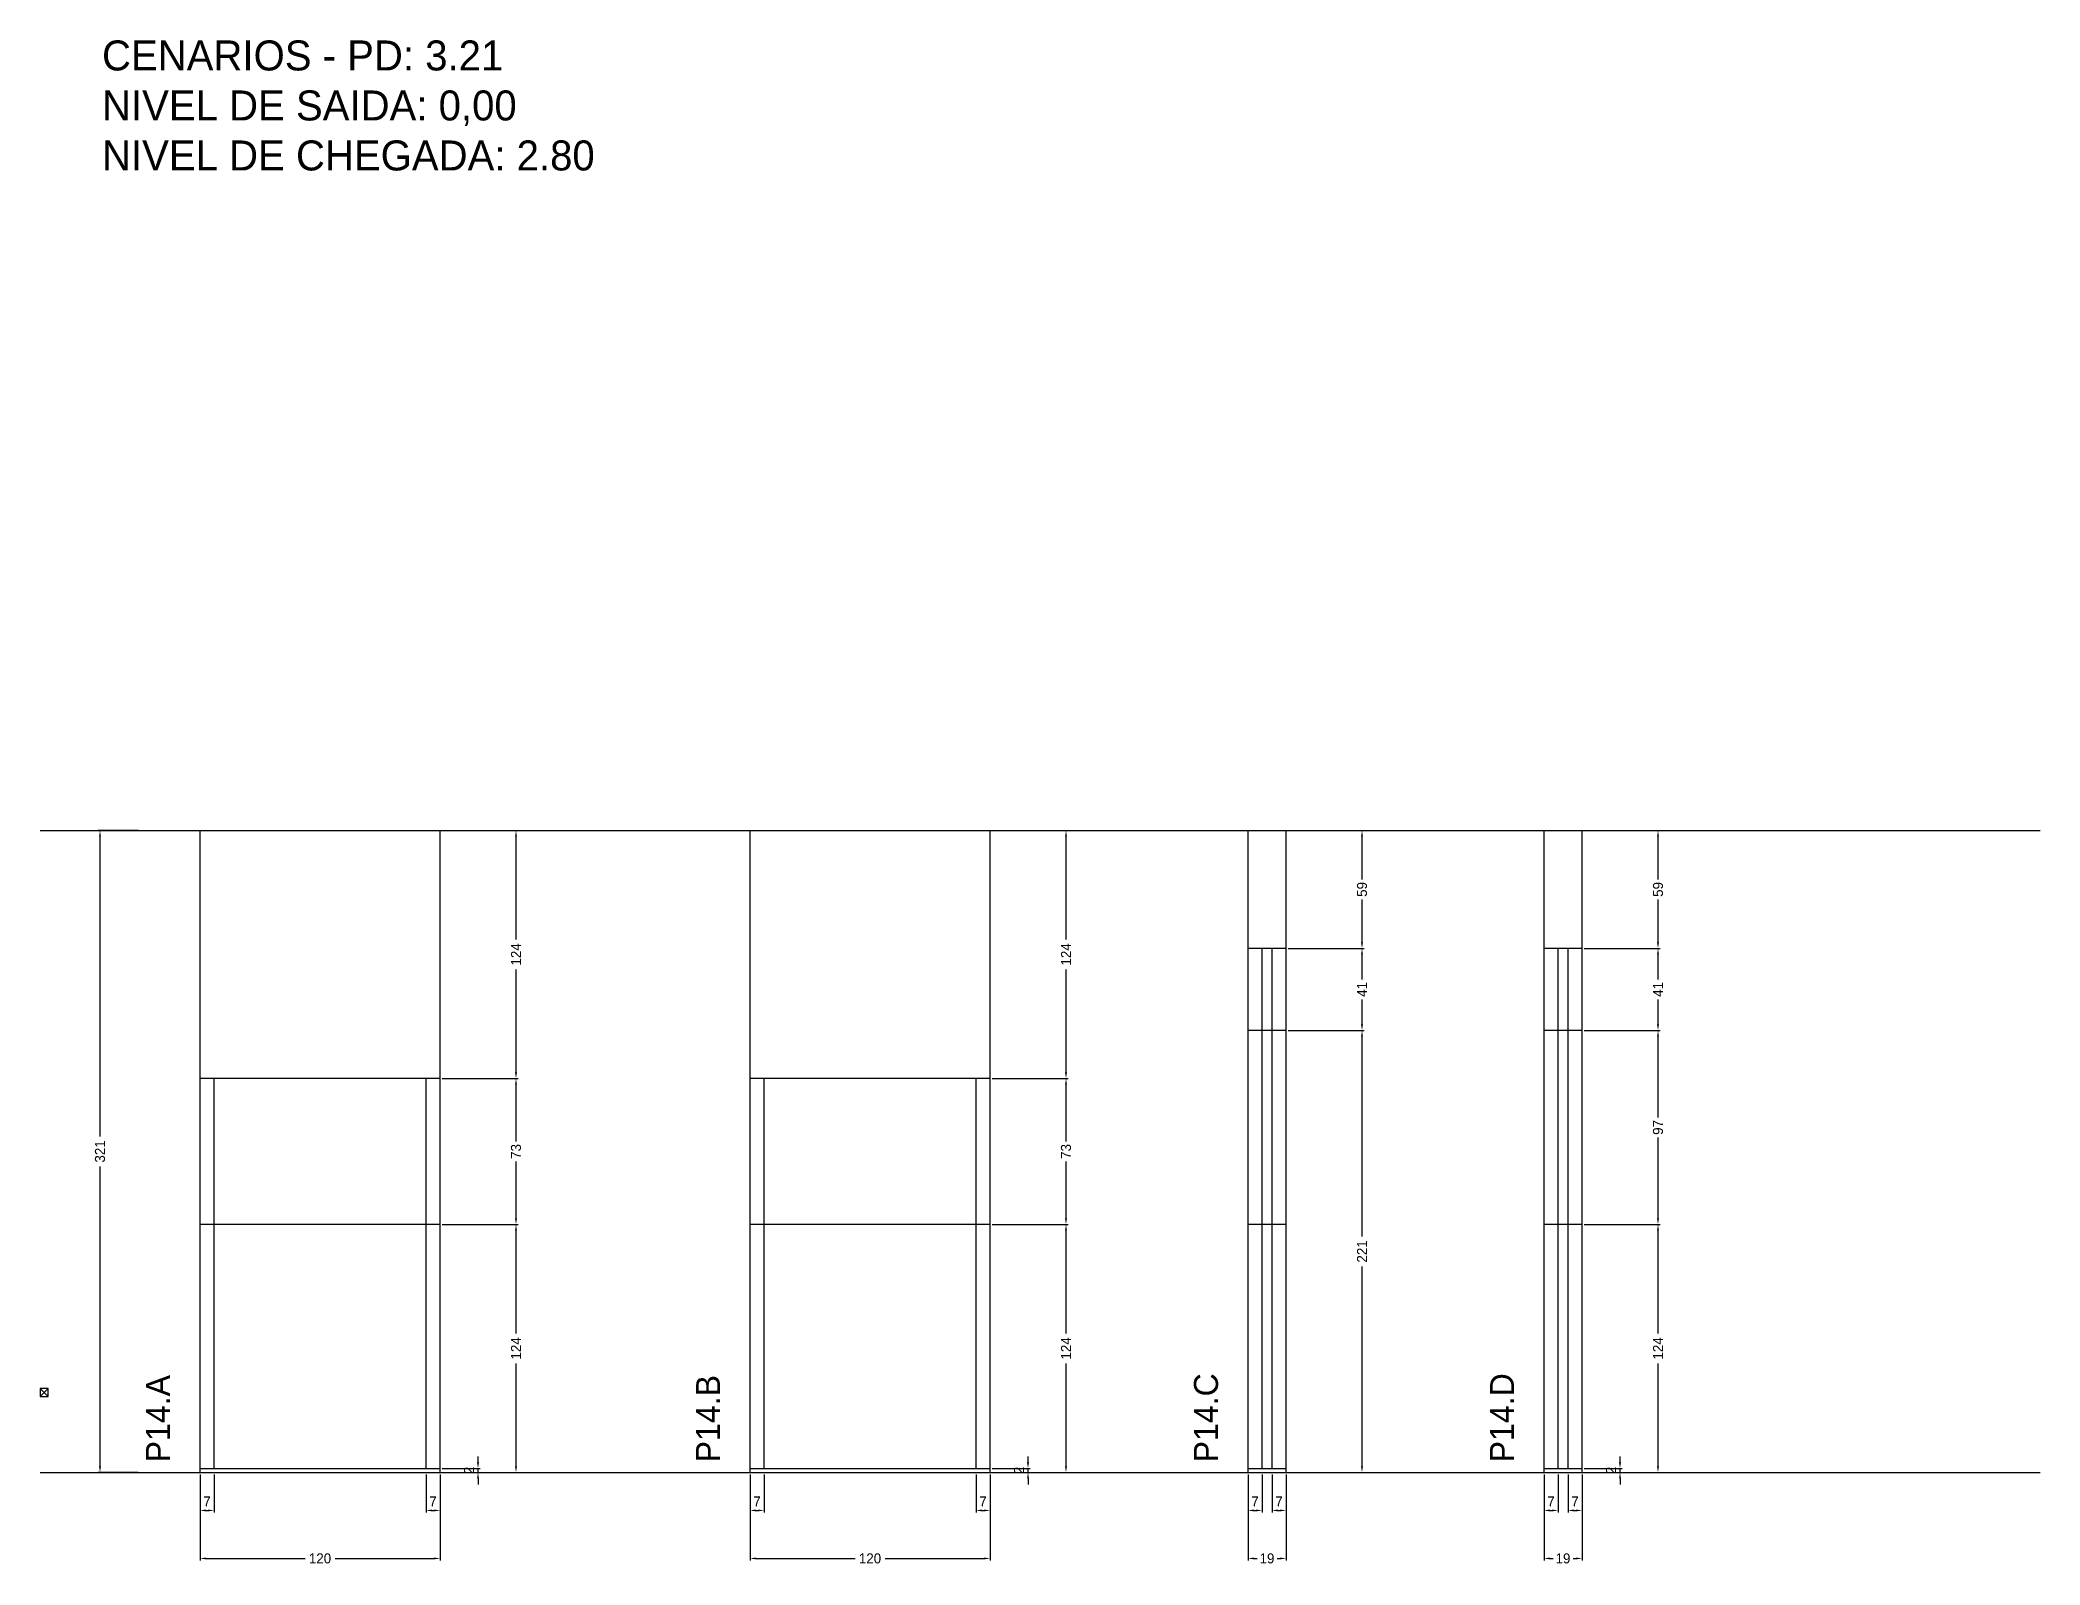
# Model space of a CAD drawing. Header units: centimetres. Extents: x 0 to 1000, y -467 to 295.
import ezdxf

# ---------------------------------------------------------------- set-up
doc = ezdxf.new("R2010")
doc.units = ezdxf.units.CM
doc.linetypes.add('DASHED', pattern=[2, -2])
for name, color, linetype in [('COTA', 241, 'Continuous'), ('NOMENCLATURA', 7, 'Continuous'), ('Nível', 160, 'Continuous'), ('Painéis', 200, 'Continuous'), ('SARR_2.2x7', 40, 'Continuous')]:
    doc.layers.add(name, color=color, linetype=linetype)
doc.dimstyles.new('PAINEL-NOVA', dxfattribs={"dimtxt": 5, "dimasz": 3, "dimexe": 1, "dimexo": 1, "dimgap": 1, "dimtad": 1, "dimcen": 2.5, "dimazin": 3, "dimtfac": 1, "dimtmove": 0, "dimatfit": 3})

# ---------------------------------------------------------------- blocks, each defined once
blk = doc.blocks.new('_CLOSEDFILLED')
at = {"color": 0, "linetype": 'BYBLOCK'}
blk.add_solid([(-1, 0.16), (0, 0), (-1, -0.16)], dxfattribs=at)
blk = doc.blocks.new('*D1')
for p, q in [((49, -100), (29, -100)), ((30, -253), (30, -103)), ((30, -418), (30, -268)), ((49, -421), (29, -421))]:
    blk.add_line(p, q)
at = {"layer": 'Defpoints'}
for p in [(50, -100), (30, -421), (50, -421)]:
    blk.add_point(p, dxfattribs=at)
at = {"layer": 'COTA', "xscale": 3, "yscale": 3}
for p, rotation in [((30, -100), 90), ((30, -421), 270)]:
    blk.add_blockref('_CLOSEDFILLED', p, dxfattribs=dict(at, rotation=rotation))
at = {"layer": 'COTA', "insert": (30, -260.5), "char_height": 5, "attachment_point": 5, "rotation": 90}
blk.add_mtext('321', dxfattribs=at)
blk = doc.blocks.new('MULDURA')
at = {"layer": 'Paineis'}
for p, q in [((0, 0), (4, 4)), ((4, 0), (0, 4))]:
    blk.add_line(p, q, dxfattribs=at)
blk.add_lwpolyline([(0, 0), (4, 0), (4, 4), (0, 4)], close=True, dxfattribs=at)
blk = doc.blocks.new('*D3')
at = {"color": 4}
for p, q in [((201, -297), (239, -297)), ((238, -351.5), (238, -300)), ((238, -418), (238, -366.5)), ((201, -421), (239, -421))]:
    blk.add_line(p, q, dxfattribs=at)
at = {"layer": 'Defpoints'}
for p in [(200, -297), (200, -421), (238, -421)]:
    blk.add_point(p, dxfattribs=at)
at = {"layer": 'COTA', "color": 4, "xscale": 3, "yscale": 3}
for p, rotation in [((238, -297), 90), ((238, -421), 270)]:
    blk.add_blockref('_CLOSEDFILLED', p, dxfattribs=dict(at, rotation=rotation))
at = {"layer": 'COTA', "color": 4, "insert": (238, -359), "char_height": 5, "attachment_point": 5, "rotation": 90}
blk.add_mtext('124', dxfattribs=at)
blk = doc.blocks.new('*D4')
at = {"color": 4}
for p, q in [((201, -224), (239, -224)), ((238, -255.5), (238, -227)), ((238, -294), (238, -265.5)), ((201, -297), (239, -297))]:
    blk.add_line(p, q, dxfattribs=at)
at = {"layer": 'Defpoints'}
for p in [(200, -224), (200, -297), (238, -297)]:
    blk.add_point(p, dxfattribs=at)
at = {"layer": 'COTA', "color": 4, "xscale": 3, "yscale": 3}
for p, rotation in [((238, -224), 90), ((238, -297), 270)]:
    blk.add_blockref('_CLOSEDFILLED', p, dxfattribs=dict(at, rotation=rotation))
at = {"layer": 'COTA', "color": 4, "insert": (238, -260.5), "char_height": 5, "attachment_point": 5, "rotation": 90}
blk.add_mtext('73', dxfattribs=at)
blk = doc.blocks.new('*D5')
at = {"color": 4}
for p, q in [((201, -100), (239, -100)), ((238, -154.5), (238, -103)), ((238, -221), (238, -169.5)), ((201, -224), (239, -224))]:
    blk.add_line(p, q, dxfattribs=at)
at = {"layer": 'Defpoints'}
for p in [(200, -100), (200, -224), (238, -224)]:
    blk.add_point(p, dxfattribs=at)
at = {"layer": 'COTA', "color": 4, "xscale": 3, "yscale": 3}
for p, rotation in [((238, -100), 90), ((238, -224), 270)]:
    blk.add_blockref('_CLOSEDFILLED', p, dxfattribs=dict(at, rotation=rotation))
at = {"layer": 'COTA', "color": 4, "insert": (238, -162), "char_height": 5, "attachment_point": 5, "rotation": 90}
blk.add_mtext('124', dxfattribs=at)
blk = doc.blocks.new('*D6')
at = {"color": 4}
for p, q in [((80, -422), (80, -441)), ((87, -422), (87, -441)), ((83, -440), (84, -440))]:
    blk.add_line(p, q, dxfattribs=at)
at = {"layer": 'Defpoints'}
for p in [(80, -421), (87, -421), (80, -440)]:
    blk.add_point(p, dxfattribs=at)
at = {"layer": 'COTA', "color": 4, "xscale": 3, "yscale": 3, "rotation": 180}
blk.add_blockref('_CLOSEDFILLED', (80, -440), dxfattribs=at)
at = {"layer": 'COTA', "color": 4, "xscale": 3, "yscale": 3}
blk.add_blockref('_CLOSEDFILLED', (87, -440), dxfattribs=at)
at = {"layer": 'COTA', "color": 4, "insert": (83.5, -435.5), "char_height": 5, "attachment_point": 5}
blk.add_mtext('7', dxfattribs=at)
blk = doc.blocks.new('*D7')
at = {"color": 4}
for p, q in [((193, -422), (193, -441)), ((200, -422), (200, -441)), ((196, -440), (197, -440))]:
    blk.add_line(p, q, dxfattribs=at)
at = {"layer": 'Defpoints'}
for p in [(193, -421), (200, -421), (193, -440)]:
    blk.add_point(p, dxfattribs=at)
at = {"layer": 'COTA', "color": 4, "xscale": 3, "yscale": 3, "rotation": 180}
blk.add_blockref('_CLOSEDFILLED', (193, -440), dxfattribs=at)
at = {"layer": 'COTA', "color": 4, "xscale": 3, "yscale": 3}
blk.add_blockref('_CLOSEDFILLED', (200, -440), dxfattribs=at)
at = {"layer": 'COTA', "color": 4, "insert": (196.5, -435.5), "char_height": 5, "attachment_point": 5}
blk.add_mtext('7', dxfattribs=at)
blk = doc.blocks.new('*D8')
at = {"color": 4}
for p, q in [((80, -422), (80, -465)), ((200, -422), (200, -465)), ((83, -464), (132.5, -464)), ((147.5, -464), (197, -464))]:
    blk.add_line(p, q, dxfattribs=at)
at = {"layer": 'Defpoints'}
for p in [(80, -421), (200, -421), (80, -464)]:
    blk.add_point(p, dxfattribs=at)
at = {"layer": 'COTA', "color": 4, "xscale": 3, "yscale": 3, "rotation": 180}
blk.add_blockref('_CLOSEDFILLED', (80, -464), dxfattribs=at)
at = {"layer": 'COTA', "color": 4, "xscale": 3, "yscale": 3}
blk.add_blockref('_CLOSEDFILLED', (200, -464), dxfattribs=at)
at = {"layer": 'COTA', "color": 4, "insert": (140, -464), "char_height": 5, "attachment_point": 5}
blk.add_mtext('120', dxfattribs=at)
blk = doc.blocks.new('*D10')
at = {"color": 4}
for p, q in [((476, -297), (514, -297)), ((513, -351.5), (513, -300)), ((513, -418), (513, -366.5)), ((476, -421), (514, -421))]:
    blk.add_line(p, q, dxfattribs=at)
at = {"layer": 'Defpoints'}
for p in [(475, -297), (475, -421), (513, -421)]:
    blk.add_point(p, dxfattribs=at)
at = {"layer": 'COTA', "color": 4, "xscale": 3, "yscale": 3}
for p, rotation in [((513, -297), 90), ((513, -421), 270)]:
    blk.add_blockref('_CLOSEDFILLED', p, dxfattribs=dict(at, rotation=rotation))
at = {"layer": 'COTA', "color": 4, "insert": (513, -359), "char_height": 5, "attachment_point": 5, "rotation": 90}
blk.add_mtext('124', dxfattribs=at)
blk = doc.blocks.new('*D11')
at = {"color": 4}
for p, q in [((476, -224), (514, -224)), ((513, -255.5), (513, -227)), ((513, -294), (513, -265.5)), ((476, -297), (514, -297))]:
    blk.add_line(p, q, dxfattribs=at)
at = {"layer": 'Defpoints'}
for p in [(475, -224), (475, -297), (513, -297)]:
    blk.add_point(p, dxfattribs=at)
at = {"layer": 'COTA', "color": 4, "xscale": 3, "yscale": 3}
for p, rotation in [((513, -224), 90), ((513, -297), 270)]:
    blk.add_blockref('_CLOSEDFILLED', p, dxfattribs=dict(at, rotation=rotation))
at = {"layer": 'COTA', "color": 4, "insert": (513, -260.5), "char_height": 5, "attachment_point": 5, "rotation": 90}
blk.add_mtext('73', dxfattribs=at)
blk = doc.blocks.new('*D12')
at = {"color": 4}
for p, q in [((476, -100), (514, -100)), ((513, -154.5), (513, -103)), ((513, -221), (513, -169.5)), ((476, -224), (514, -224))]:
    blk.add_line(p, q, dxfattribs=at)
at = {"layer": 'Defpoints'}
for p in [(475, -100), (475, -224), (513, -224)]:
    blk.add_point(p, dxfattribs=at)
at = {"layer": 'COTA', "color": 4, "xscale": 3, "yscale": 3}
for p, rotation in [((513, -100), 90), ((513, -224), 270)]:
    blk.add_blockref('_CLOSEDFILLED', p, dxfattribs=dict(at, rotation=rotation))
at = {"layer": 'COTA', "color": 4, "insert": (513, -162), "char_height": 5, "attachment_point": 5, "rotation": 90}
blk.add_mtext('124', dxfattribs=at)
blk = doc.blocks.new('*D13')
at = {"color": 4}
for p, q in [((355, -422), (355, -441)), ((362, -422), (362, -441)), ((358, -440), (359, -440))]:
    blk.add_line(p, q, dxfattribs=at)
at = {"layer": 'Defpoints'}
for p in [(355, -421), (362, -421), (355, -440)]:
    blk.add_point(p, dxfattribs=at)
at = {"layer": 'COTA', "color": 4, "xscale": 3, "yscale": 3, "rotation": 180}
blk.add_blockref('_CLOSEDFILLED', (355, -440), dxfattribs=at)
at = {"layer": 'COTA', "color": 4, "xscale": 3, "yscale": 3}
blk.add_blockref('_CLOSEDFILLED', (362, -440), dxfattribs=at)
at = {"layer": 'COTA', "color": 4, "insert": (358.5, -435.5), "char_height": 5, "attachment_point": 5}
blk.add_mtext('7', dxfattribs=at)
blk = doc.blocks.new('*D14')
at = {"color": 4}
for p, q in [((468, -422), (468, -441)), ((475, -422), (475, -441)), ((471, -440), (472, -440))]:
    blk.add_line(p, q, dxfattribs=at)
at = {"layer": 'Defpoints'}
for p in [(468, -421), (475, -421), (468, -440)]:
    blk.add_point(p, dxfattribs=at)
at = {"layer": 'COTA', "color": 4, "xscale": 3, "yscale": 3, "rotation": 180}
blk.add_blockref('_CLOSEDFILLED', (468, -440), dxfattribs=at)
at = {"layer": 'COTA', "color": 4, "xscale": 3, "yscale": 3}
blk.add_blockref('_CLOSEDFILLED', (475, -440), dxfattribs=at)
at = {"layer": 'COTA', "color": 4, "insert": (471.5, -435.5), "char_height": 5, "attachment_point": 5}
blk.add_mtext('7', dxfattribs=at)
blk = doc.blocks.new('*D15')
at = {"color": 4}
for p, q in [((355, -422), (355, -465)), ((475, -422), (475, -465)), ((358, -464), (407.5, -464)), ((422.5, -464), (472, -464))]:
    blk.add_line(p, q, dxfattribs=at)
at = {"layer": 'Defpoints'}
for p in [(355, -421), (475, -421), (355, -464)]:
    blk.add_point(p, dxfattribs=at)
at = {"layer": 'COTA', "color": 4, "xscale": 3, "yscale": 3, "rotation": 180}
blk.add_blockref('_CLOSEDFILLED', (355, -464), dxfattribs=at)
at = {"layer": 'COTA', "color": 4, "xscale": 3, "yscale": 3}
blk.add_blockref('_CLOSEDFILLED', (475, -464), dxfattribs=at)
at = {"layer": 'COTA', "color": 4, "insert": (415, -464), "char_height": 5, "attachment_point": 5}
blk.add_mtext('120', dxfattribs=at)
blk = doc.blocks.new('*D16')
at = {"color": 4}
for p, q in [((624, -200), (662, -200)), ((661, -303), (661, -203)), ((661, -418), (661, -318)), ((624, -421), (662, -421))]:
    blk.add_line(p, q, dxfattribs=at)
at = {"layer": 'Defpoints'}
for p in [(623, -200), (623, -421), (661, -421)]:
    blk.add_point(p, dxfattribs=at)
at = {"layer": 'COTA', "color": 4, "xscale": 3, "yscale": 3}
for p, rotation in [((661, -200), 90), ((661, -421), 270)]:
    blk.add_blockref('_CLOSEDFILLED', p, dxfattribs=dict(at, rotation=rotation))
at = {"layer": 'COTA', "color": 4, "insert": (661, -310.5), "char_height": 5, "attachment_point": 5, "rotation": 90}
blk.add_mtext('221', dxfattribs=at)
blk = doc.blocks.new('*D17')
at = {"color": 4}
for p, q in [((624, -159), (662, -159)), ((661, -174.5), (661, -162)), ((661, -197), (661, -184.5)), ((624, -200), (662, -200))]:
    blk.add_line(p, q, dxfattribs=at)
at = {"layer": 'Defpoints'}
for p in [(623, -159), (623, -200), (661, -200)]:
    blk.add_point(p, dxfattribs=at)
at = {"layer": 'COTA', "color": 4, "xscale": 3, "yscale": 3}
for p, rotation in [((661, -159), 90), ((661, -200), 270)]:
    blk.add_blockref('_CLOSEDFILLED', p, dxfattribs=dict(at, rotation=rotation))
at = {"layer": 'COTA', "color": 4, "insert": (661, -179.5), "char_height": 5, "attachment_point": 5, "rotation": 90}
blk.add_mtext('41', dxfattribs=at)
blk = doc.blocks.new('*D18')
at = {"color": 4}
for p, q in [((624, -100), (662, -100)), ((661, -124.5), (661, -103)), ((661, -156), (661, -134.5)), ((624, -159), (662, -159))]:
    blk.add_line(p, q, dxfattribs=at)
at = {"layer": 'Defpoints'}
for p in [(623, -100), (623, -159), (661, -159)]:
    blk.add_point(p, dxfattribs=at)
at = {"layer": 'COTA', "color": 4, "xscale": 3, "yscale": 3}
for p, rotation in [((661, -100), 90), ((661, -159), 270)]:
    blk.add_blockref('_CLOSEDFILLED', p, dxfattribs=dict(at, rotation=rotation))
at = {"layer": 'COTA', "color": 4, "insert": (661, -129.5), "char_height": 5, "attachment_point": 5, "rotation": 90}
blk.add_mtext('59', dxfattribs=at)
blk = doc.blocks.new('*D19')
at = {"color": 4}
for p, q in [((604, -422), (604, -441)), ((611, -422), (611, -441)), ((607, -440), (608, -440))]:
    blk.add_line(p, q, dxfattribs=at)
at = {"layer": 'Defpoints'}
for p in [(604, -421), (611, -421), (604, -440)]:
    blk.add_point(p, dxfattribs=at)
at = {"layer": 'COTA', "color": 4, "xscale": 3, "yscale": 3, "rotation": 180}
blk.add_blockref('_CLOSEDFILLED', (604, -440), dxfattribs=at)
at = {"layer": 'COTA', "color": 4, "xscale": 3, "yscale": 3}
blk.add_blockref('_CLOSEDFILLED', (611, -440), dxfattribs=at)
at = {"layer": 'COTA', "color": 4, "insert": (607.5, -435.5), "char_height": 5, "attachment_point": 5}
blk.add_mtext('7', dxfattribs=at)
blk = doc.blocks.new('*D20')
at = {"color": 4}
for p, q in [((616, -422), (616, -441)), ((623, -422), (623, -441)), ((619, -440), (620, -440))]:
    blk.add_line(p, q, dxfattribs=at)
at = {"layer": 'Defpoints'}
for p in [(616, -421), (623, -421), (616, -440)]:
    blk.add_point(p, dxfattribs=at)
at = {"layer": 'COTA', "color": 4, "xscale": 3, "yscale": 3, "rotation": 180}
blk.add_blockref('_CLOSEDFILLED', (616, -440), dxfattribs=at)
at = {"layer": 'COTA', "color": 4, "xscale": 3, "yscale": 3}
blk.add_blockref('_CLOSEDFILLED', (623, -440), dxfattribs=at)
at = {"layer": 'COTA', "color": 4, "insert": (619.5, -435.5), "char_height": 5, "attachment_point": 5}
blk.add_mtext('7', dxfattribs=at)
blk = doc.blocks.new('*D21')
at = {"color": 4}
for p, q in [((604, -422), (604, -465)), ((623, -422), (623, -465)), ((607, -464), (608.5, -464)), ((618.5, -464), (620, -464))]:
    blk.add_line(p, q, dxfattribs=at)
at = {"layer": 'Defpoints'}
for p in [(604, -421), (623, -421), (604, -464)]:
    blk.add_point(p, dxfattribs=at)
at = {"layer": 'COTA', "color": 4, "xscale": 3, "yscale": 3, "rotation": 180}
blk.add_blockref('_CLOSEDFILLED', (604, -464), dxfattribs=at)
at = {"layer": 'COTA', "color": 4, "xscale": 3, "yscale": 3}
blk.add_blockref('_CLOSEDFILLED', (623, -464), dxfattribs=at)
at = {"layer": 'COTA', "color": 4, "insert": (613.5, -464), "char_height": 5, "attachment_point": 5}
blk.add_mtext('19', dxfattribs=at)
blk = doc.blocks.new('*D23')
at = {"color": 4}
for p, q in [((772, -297), (810, -297)), ((809, -351.5), (809, -300)), ((809, -418), (809, -366.5)), ((772, -421), (810, -421))]:
    blk.add_line(p, q, dxfattribs=at)
at = {"layer": 'Defpoints'}
for p in [(771, -297), (771, -421), (809, -421)]:
    blk.add_point(p, dxfattribs=at)
at = {"layer": 'COTA', "color": 4, "xscale": 3, "yscale": 3}
for p, rotation in [((809, -297), 90), ((809, -421), 270)]:
    blk.add_blockref('_CLOSEDFILLED', p, dxfattribs=dict(at, rotation=rotation))
at = {"layer": 'COTA', "color": 4, "insert": (809, -359), "char_height": 5, "attachment_point": 5, "rotation": 90}
blk.add_mtext('124', dxfattribs=at)
blk = doc.blocks.new('*D24')
at = {"color": 4}
for p, q in [((772, -200), (810, -200)), ((809, -243.5), (809, -203)), ((809, -294), (809, -253.5)), ((772, -297), (810, -297))]:
    blk.add_line(p, q, dxfattribs=at)
at = {"layer": 'Defpoints'}
for p in [(771, -200), (771, -297), (809, -297)]:
    blk.add_point(p, dxfattribs=at)
at = {"layer": 'COTA', "color": 4, "xscale": 3, "yscale": 3}
for p, rotation in [((809, -200), 90), ((809, -297), 270)]:
    blk.add_blockref('_CLOSEDFILLED', p, dxfattribs=dict(at, rotation=rotation))
at = {"layer": 'COTA', "color": 4, "insert": (809, -248.5), "char_height": 5, "attachment_point": 5, "rotation": 90}
blk.add_mtext('97', dxfattribs=at)
blk = doc.blocks.new('*D25')
at = {"color": 4}
for p, q in [((772, -159), (810, -159)), ((809, -174.5), (809, -162)), ((809, -197), (809, -184.5)), ((772, -200), (810, -200))]:
    blk.add_line(p, q, dxfattribs=at)
at = {"layer": 'Defpoints'}
for p in [(771, -159), (771, -200), (809, -200)]:
    blk.add_point(p, dxfattribs=at)
at = {"layer": 'COTA', "color": 4, "xscale": 3, "yscale": 3}
for p, rotation in [((809, -159), 90), ((809, -200), 270)]:
    blk.add_blockref('_CLOSEDFILLED', p, dxfattribs=dict(at, rotation=rotation))
at = {"layer": 'COTA', "color": 4, "insert": (809, -179.5), "char_height": 5, "attachment_point": 5, "rotation": 90}
blk.add_mtext('41', dxfattribs=at)
blk = doc.blocks.new('*D26')
at = {"color": 4}
for p, q in [((772, -100), (810, -100)), ((809, -124.5), (809, -103)), ((809, -156), (809, -134.5)), ((772, -159), (810, -159))]:
    blk.add_line(p, q, dxfattribs=at)
at = {"layer": 'Defpoints'}
for p in [(771, -100), (771, -159), (809, -159)]:
    blk.add_point(p, dxfattribs=at)
at = {"layer": 'COTA', "color": 4, "xscale": 3, "yscale": 3}
for p, rotation in [((809, -100), 90), ((809, -159), 270)]:
    blk.add_blockref('_CLOSEDFILLED', p, dxfattribs=dict(at, rotation=rotation))
at = {"layer": 'COTA', "color": 4, "insert": (809, -129.5), "char_height": 5, "attachment_point": 5, "rotation": 90}
blk.add_mtext('59', dxfattribs=at)
blk = doc.blocks.new('*D27')
at = {"color": 4}
for p, q in [((752, -422), (752, -441)), ((759, -422), (759, -441)), ((755, -440), (756, -440))]:
    blk.add_line(p, q, dxfattribs=at)
at = {"layer": 'Defpoints'}
for p in [(752, -421), (759, -421), (752, -440)]:
    blk.add_point(p, dxfattribs=at)
at = {"layer": 'COTA', "color": 4, "xscale": 3, "yscale": 3, "rotation": 180}
blk.add_blockref('_CLOSEDFILLED', (752, -440), dxfattribs=at)
at = {"layer": 'COTA', "color": 4, "xscale": 3, "yscale": 3}
blk.add_blockref('_CLOSEDFILLED', (759, -440), dxfattribs=at)
at = {"layer": 'COTA', "color": 4, "insert": (755.5, -435.5), "char_height": 5, "attachment_point": 5}
blk.add_mtext('7', dxfattribs=at)
blk = doc.blocks.new('*D28')
at = {"color": 4}
for p, q in [((764, -422), (764, -441)), ((771, -422), (771, -441)), ((767, -440), (768, -440))]:
    blk.add_line(p, q, dxfattribs=at)
at = {"layer": 'Defpoints'}
for p in [(764, -421), (771, -421), (764, -440)]:
    blk.add_point(p, dxfattribs=at)
at = {"layer": 'COTA', "color": 4, "xscale": 3, "yscale": 3, "rotation": 180}
blk.add_blockref('_CLOSEDFILLED', (764, -440), dxfattribs=at)
at = {"layer": 'COTA', "color": 4, "xscale": 3, "yscale": 3}
blk.add_blockref('_CLOSEDFILLED', (771, -440), dxfattribs=at)
at = {"layer": 'COTA', "color": 4, "insert": (767.5, -435.5), "char_height": 5, "attachment_point": 5}
blk.add_mtext('7', dxfattribs=at)
blk = doc.blocks.new('*D29')
at = {"color": 4}
for p, q in [((752, -422), (752, -465)), ((771, -422), (771, -465)), ((755, -464), (756.5, -464)), ((766.5, -464), (768, -464))]:
    blk.add_line(p, q, dxfattribs=at)
at = {"layer": 'Defpoints'}
for p in [(752, -421), (771, -421), (752, -464)]:
    blk.add_point(p, dxfattribs=at)
at = {"layer": 'COTA', "color": 4, "xscale": 3, "yscale": 3, "rotation": 180}
blk.add_blockref('_CLOSEDFILLED', (752, -464), dxfattribs=at)
at = {"layer": 'COTA', "color": 4, "xscale": 3, "yscale": 3}
blk.add_blockref('_CLOSEDFILLED', (771, -464), dxfattribs=at)
at = {"layer": 'COTA', "color": 4, "insert": (761.5, -464), "char_height": 5, "attachment_point": 5}
blk.add_mtext('19', dxfattribs=at)

msp = doc.modelspace()

# ---------------------------------------------------------------- linework, layer by layer
at = {"layer": 'COTA'}
for p, q in [((80, -224), (80, -100)), ((80, -100), (200, -100)), ((200, -224), (200, -100)), ((355, -224), (355, -100)), ((355, -100), (475, -100)), ((475, -224), (475, -100)), ((604, -159), (604, -100)), ((604, -100), (623, -100)), ((623, -159), (623, -100)), ((752, -159), (752, -100)), ((752, -100), (771, -100)), ((771, -159), (771, -100))]:
    msp.add_line(p, q, dxfattribs=at)
at = {"layer": 'Nível', "linetype": 'DASHED'}
for points in [[(0, -100), (1000, -100)], [(0, -421), (1000, -421)]]:
    msp.add_lwpolyline(points, dxfattribs=at)
at = {"layer": 'Painéis'}
for p, q in [((604, -421), (604, -159)), ((623, -159), (604, -159)), ((623, -421), (623, -159)), ((752, -421), (752, -159)), ((771, -159), (752, -159)), ((771, -421), (771, -159)), ((623, -200), (604, -200)), ((771, -200), (752, -200)), ((80, -421), (80, -224)), ((200, -224), (80, -224)), ((200, -421), (200, -224)), ((355, -421), (355, -224)), ((475, -224), (355, -224)), ((475, -421), (475, -224)), ((200, -297), (80, -297)), ((475, -297), (355, -297)), ((623, -297), (604, -297)), ((771, -297), (752, -297)), ((80, -419), (200, -419)), ((355, -419), (475, -419)), ((604, -419), (623, -419)), ((752, -419), (771, -419))]:
    msp.add_line(p, q, dxfattribs=at)
at = {"layer": 'SARR_2.2x7'}
for points in [[(611, -200), (611, -159)], [(616, -200), (616, -159)], [(759, -419), (759, -159)], [(764, -419), (764, -159)], [(611, -419), (611, -200)], [(616, -419), (616, -200)], [(87, -297), (87, -224)], [(193, -297), (193, -224)], [(362, -297), (362, -224)], [(468, -297), (468, -224)], [(87, -419), (87, -297)], [(193, -419), (193, -297)], [(362, -419), (362, -297)], [(468, -419), (468, -297)]]:
    msp.add_lwpolyline(points, dxfattribs=at)

# ---------------------------------------------------------------- block references
at = {"layer": 'COTA'}
msp.add_blockref('MULDURA', (0, -383), dxfattribs=at)

# ---------------------------------------------------------------- texts
at = {"layer": 'NOMENCLATURA'}
for s, p in [('CENARIOS - PD: 3.21', (31, 280)), ('NIVEL DE SAIDA: 0,00', (31, 255)), ('NIVEL DE CHEGADA: 2.80', (31, 230))]:
    msp.add_text(s, height=15, dxfattribs=at).set_placement(p)
for s, p in [('P14.A', (65, -416)), ('P14.B', (340, -416)), ('P14.C', (589, -416)), ('P14.D', (737, -416))]:
    msp.add_text(s, height=12, rotation=90, dxfattribs=at).set_placement(p)

# ---------------------------------------------------------------- dimensions: what is measured, and where the dimension line sits
at = {"layer": 'COTA'}
dim = msp.add_linear_dim(base=(30, -421), p1=(50, -421), p2=(50, -100), angle=90, dimstyle='PAINEL-NOVA', dxfattribs=at)
dim.commit()
dim.dimension.update_dxf_attribs({"geometry": '*D1', "text_midpoint": (30, -260.5)})
at = {"layer": 'COTA', "color": 4}
for base, p1, p2, picture, middle in [((238, -224), (200, -224), (200, -100), '*D5', (238, -162)), ((513, -224), (475, -224), (475, -100), '*D12', (513, -162)), ((661, -159), (623, -159), (623, -100), '*D18', (661, -129.5)), ((809, -159), (771, -159), (771, -100), '*D26', (809, -129.5)), ((661, -200), (623, -200), (623, -159), '*D17', (661, -179.5)), ((809, -200), (771, -200), (771, -159), '*D25', (809, -179.5)), ((661, -421), (623, -421), (623, -200), '*D16', (661, -310.5)), ((809, -297), (771, -297), (771, -200), '*D24', (809, -248.5)), ((238, -297), (200, -297), (200, -224), '*D4', (238, -260.5)), ((513, -297), (475, -297), (475, -224), '*D11', (513, -260.5)), ((238, -421), (200, -421), (200, -297), '*D3', (238, -359)), ((513, -421), (475, -421), (475, -297), '*D10', (513, -359)), ((809, -421), (771, -421), (771, -297), '*D23', (809, -359))]:
    dim = msp.add_linear_dim(base=base, p1=p1, p2=p2, angle=90, dimstyle='PAINEL-NOVA', dxfattribs=at)
    dim.commit()
    dim.dimension.update_dxf_attribs({"geometry": picture, "text_midpoint": middle})
for base, p1, p2 in [((219, -421), (200, -421), (200, -419)), ((494, -421), (475, -421), (475, -419)), ((790, -421), (771, -421), (771, -419))]:
    msp.add_linear_dim(base=base, p1=p1, p2=p2, angle=90, dimstyle='PAINEL-NOVA', dxfattribs=at).render()
for base, p1, p2, picture, middle in [((80, -440), (80, -421), (87, -421), '*D6', (83.5, -435.5)), ((80, -464), (80, -421), (200, -421), '*D8', (140, -464)), ((193, -440), (193, -421), (200, -421), '*D7', (196.5, -435.5)), ((355, -440), (355, -421), (362, -421), '*D13', (358.5, -435.5)), ((355, -464), (355, -421), (475, -421), '*D15', (415, -464)), ((468, -440), (468, -421), (475, -421), '*D14', (471.5, -435.5)), ((604, -440), (604, -421), (611, -421), '*D19', (607.5, -435.5)), ((604, -464), (604, -421), (623, -421), '*D21', (613.5, -464)), ((616, -440), (616, -421), (623, -421), '*D20', (619.5, -435.5)), ((752, -440), (752, -421), (759, -421), '*D27', (755.5, -435.5)), ((752, -464), (752, -421), (771, -421), '*D29', (761.5, -464)), ((764, -440), (764, -421), (771, -421), '*D28', (767.5, -435.5))]:
    dim = msp.add_linear_dim(base=base, p1=p1, p2=p2, dimstyle='PAINEL-NOVA', dxfattribs=at)
    dim.commit()
    dim.dimension.update_dxf_attribs({"geometry": picture, "text_midpoint": middle})

doc.saveas('drawing.dxf')
